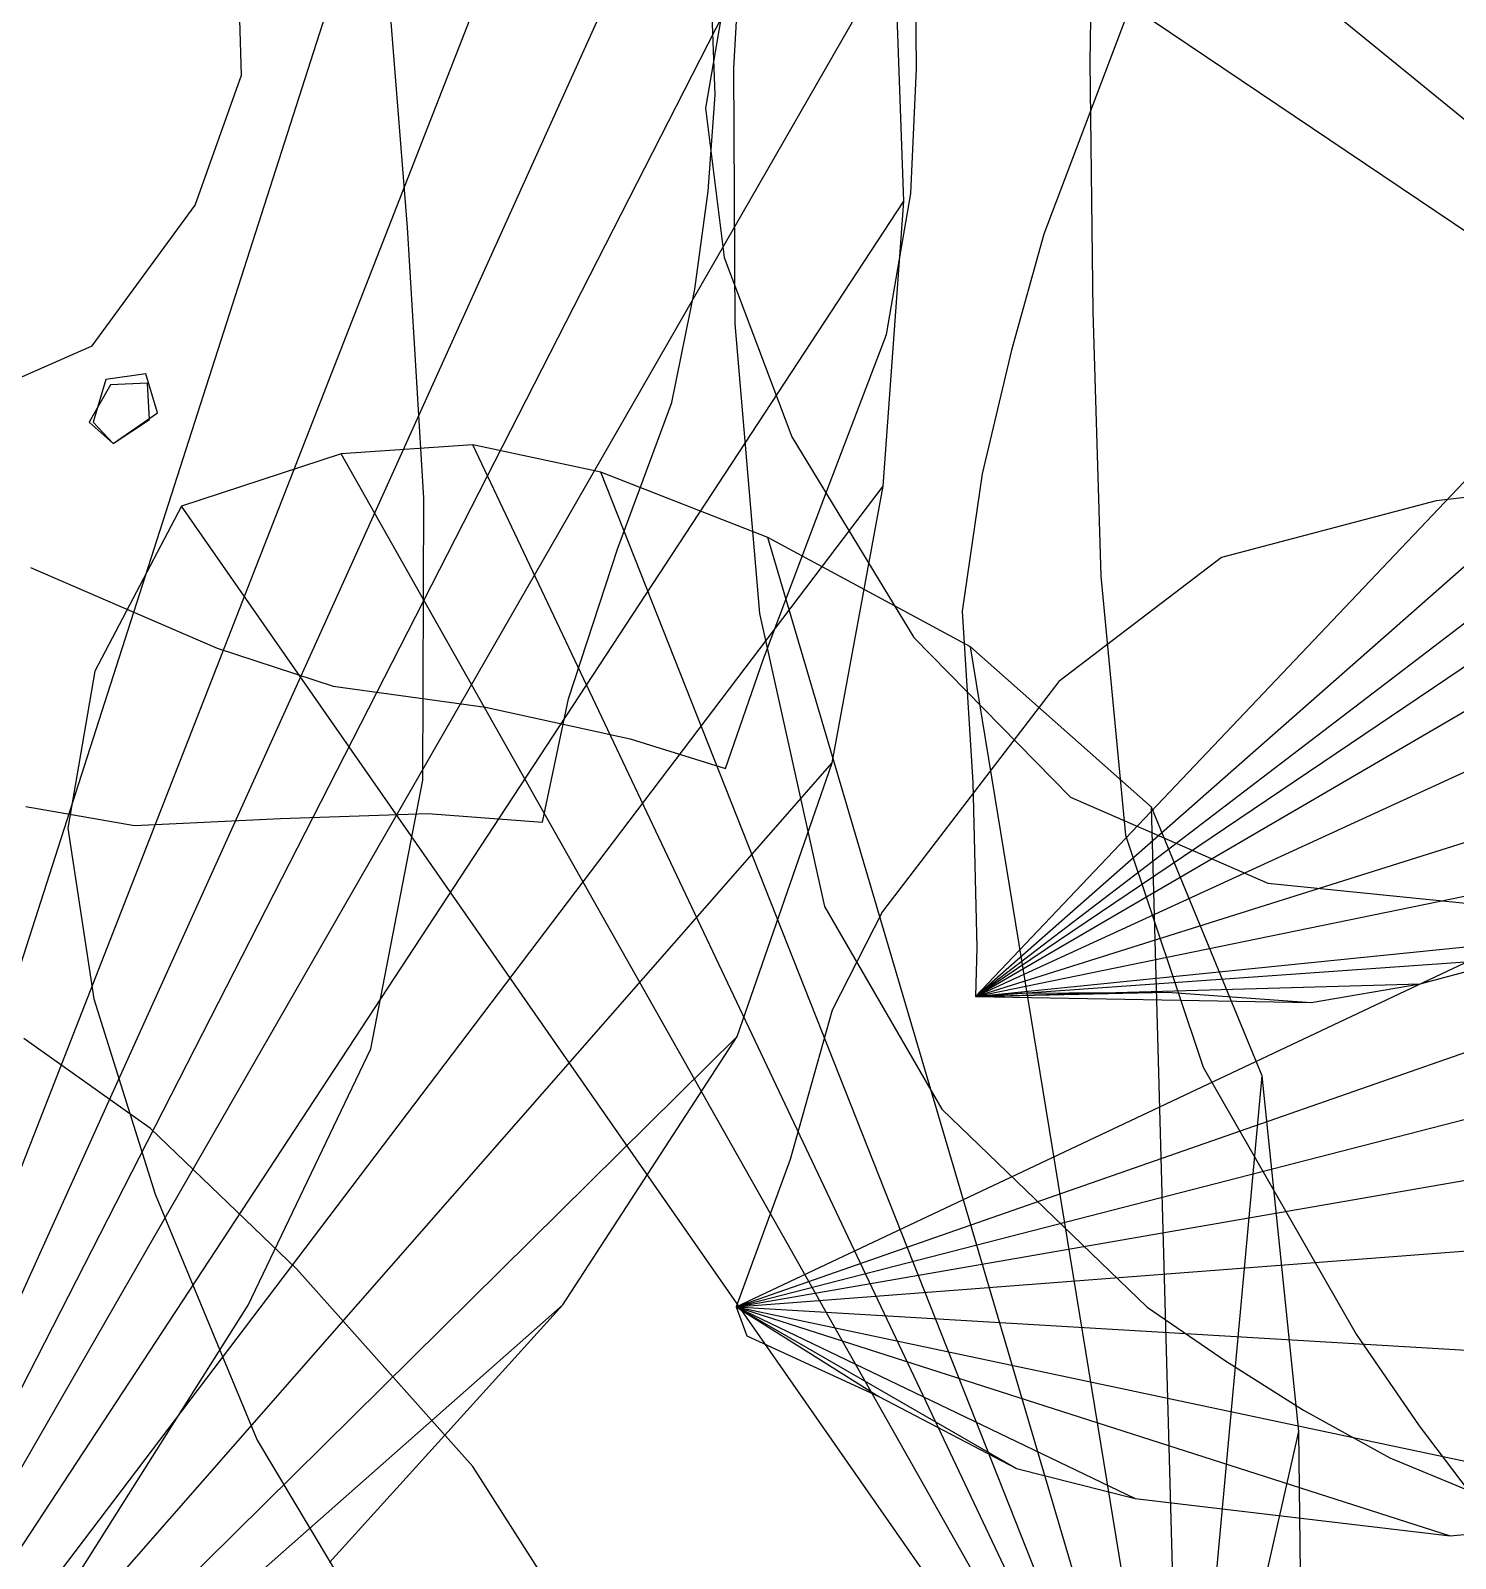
# Model space of a CAD drawing. Extents: x -23.2 to 18.8, y -18.4 to 11.3.
# Drawn here: x -4.3418 to -4.2842, y -0.8287 to -0.767 of the extents above; entities that cross this region are included whole.
import ezdxf

# ---------------------------------------------------------------- set-up
doc = ezdxf.new("R2010")
doc.units = 0
doc.layers.add('FURNISHINGELEMENT', color=8, linetype='CONTINUOUS')

msp = doc.modelspace()

# ---------------------------------------------------------------- linework, layer by layer
at = {"layer": 'FURNISHINGELEMENT'}
for p, q in [((-4.357047, -0.850925, 4.409075), (-4.321907, -0.741487, 4.34568)), ((-4.357047, -0.850925, 4.409075), (-4.315597, -0.744931, 4.348883)), ((-4.357047, -0.850925, 4.409075), (-4.311187, -0.74952, 4.353025)), ((-4.252347, -0.796344, 4.065673), (-4.304147, -0.754073, 3.997449)), ((-4.303627, -0.806028, 3.954867), (-4.255237, -0.755029, 3.879371)), ((-4.357047, -0.850925, 4.409075), (-4.308357, -0.75566, 4.358074)), ((-4.252347, -0.796344, 4.065673), (-4.310417, -0.757227, 3.99407)), ((-4.314157, -0.769603, 4.393541), (-4.314587, -0.758024, 4.383368)), ((-4.312937, -0.760231, 4.30515), (-4.313407, -0.768526, 4.311046)), ((-4.298897, -0.759827, 4.242566), (-4.299007, -0.768285, 4.247847)), ((-4.303627, -0.806028, 3.954867), (-4.253347, -0.761789, 3.883405)), ((-4.333287, -0.768815, 4.07455), (-4.333447, -0.763216, 4.082054)), ((-4.296327, -0.763229, 3.941201), (-4.300877, -0.775239, 3.949835)), ((-4.296327, -0.763229, 3.941201), (-4.300877, -0.775239, 3.949835)), ((-4.296327, -0.763229, 3.941201), (-4.300877, -0.775239, 3.949835)), ((-4.296327, -0.763229, 3.941201), (-4.300877, -0.775239, 3.949835)), ((-4.296327, -0.763229, 3.941201), (-4.300877, -0.775239, 3.949835)), ((-4.296327, -0.763229, 3.941201), (-4.300877, -0.775239, 3.949835)), ((-4.296327, -0.763229, 3.941201), (-4.300877, -0.775239, 3.949835)), ((-4.296327, -0.763229, 3.941201), (-4.300877, -0.775239, 3.949835)), ((-4.296327, -0.763229, 3.941201), (-4.300877, -0.775239, 3.949835)), ((-4.296327, -0.763229, 3.941201), (-4.300877, -0.775239, 3.949835)), ((-4.296327, -0.763229, 3.941201), (-4.300877, -0.775239, 3.949835)), ((-4.296327, -0.763229, 3.941201), (-4.300877, -0.775239, 3.949835)), ((-4.296327, -0.763229, 3.941201), (-4.300877, -0.775239, 3.949835)), ((-4.296327, -0.763229, 3.941201), (-4.300877, -0.775239, 3.949835)), ((-4.357047, -0.850925, 4.409075), (-4.306897, -0.763677, 4.363954)), ((-4.306527, -0.773907, 4.371314), (-4.306897, -0.763677, 4.363954)), ((-4.306527, -0.773907, 4.371314), (-4.306897, -0.763677, 4.363954)), ((-4.306527, -0.773907, 4.371314), (-4.306897, -0.763677, 4.363954)), ((-4.306527, -0.773907, 4.371314), (-4.306897, -0.763677, 4.363954)), ((-4.306527, -0.773907, 4.371314), (-4.306897, -0.763677, 4.363954)), ((-4.306527, -0.773907, 4.371314), (-4.306897, -0.763677, 4.363954)), ((-4.306527, -0.773907, 4.371314), (-4.306897, -0.763677, 4.363954)), ((-4.306527, -0.773907, 4.371314), (-4.306897, -0.763677, 4.363954)), ((-4.306527, -0.773907, 4.371314), (-4.306897, -0.763677, 4.363954)), ((-4.306527, -0.773907, 4.371314), (-4.306897, -0.763677, 4.363954)), ((-4.306527, -0.773907, 4.371314), (-4.306897, -0.763677, 4.363954)), ((-4.306527, -0.773907, 4.371314), (-4.306897, -0.763677, 4.363954)), ((-4.306017, -0.768541, 4.342123), (-4.306057, -0.763921, 4.339341)), ((-4.313497, -0.76409, 3.99773), (-4.314547, -0.770142, 4.002543)), ((-4.313497, -0.76409, 3.99773), (-4.314547, -0.770142, 4.002543)), ((-4.313497, -0.76409, 3.99773), (-4.314547, -0.770142, 4.002543)), ((-4.313497, -0.76409, 3.99773), (-4.314547, -0.770142, 4.002543)), ((-4.313497, -0.76409, 3.99773), (-4.314547, -0.770142, 4.002543)), ((-4.313497, -0.76409, 3.99773), (-4.314547, -0.770142, 4.002543)), ((-4.313497, -0.76409, 3.99773), (-4.314547, -0.770142, 4.002543)), ((-4.313497, -0.76409, 3.99773), (-4.314547, -0.770142, 4.002543)), ((-4.313497, -0.76409, 3.99773), (-4.314547, -0.770142, 4.002543)), ((-4.313497, -0.76409, 3.99773), (-4.314547, -0.770142, 4.002543)), ((-4.313497, -0.76409, 3.99773), (-4.314547, -0.770142, 4.002543)), ((-4.313497, -0.76409, 3.99773), (-4.314547, -0.770142, 4.002543)), ((-4.313497, -0.76409, 3.99773), (-4.314547, -0.770142, 4.002543)), ((-4.313497, -0.76409, 3.99773), (-4.314547, -0.770142, 4.002543)), ((-4.326577, -0.774966, 4.413331), (-4.327247, -0.766669, 4.408168)), ((-4.303627, -0.806028, 3.954867), (-4.253007, -0.767355, 3.88853)), ((-4.299007, -0.768285, 4.247847), (-4.298897, -0.778359, 4.253616)), ((-4.335157, -0.774059, 4.068787), (-4.333287, -0.768815, 4.07455)), ((-4.313407, -0.768526, 4.311046), (-4.313357, -0.778864, 4.317956)), ((-4.306247, -0.7736, 4.344277), (-4.306017, -0.768541, 4.342123)), ((-4.314547, -0.770142, 4.002543), (-4.313787, -0.776175, 4.00874)), ((-4.314547, -0.770142, 4.002543), (-4.313787, -0.776175, 4.00874)), ((-4.314547, -0.770142, 4.002543), (-4.313787, -0.776175, 4.00874)), ((-4.314547, -0.770142, 4.002543), (-4.313787, -0.776175, 4.00874)), ((-4.314547, -0.770142, 4.002543), (-4.313787, -0.776175, 4.00874)), ((-4.314547, -0.770142, 4.002543), (-4.313787, -0.776175, 4.00874)), ((-4.314547, -0.770142, 4.002543), (-4.313787, -0.776175, 4.00874)), ((-4.314547, -0.770142, 4.002543), (-4.313787, -0.776175, 4.00874)), ((-4.314547, -0.770142, 4.002543), (-4.313787, -0.776175, 4.00874)), ((-4.314547, -0.770142, 4.002543), (-4.313787, -0.776175, 4.00874)), ((-4.314547, -0.770142, 4.002543), (-4.313787, -0.776175, 4.00874)), ((-4.314547, -0.770142, 4.002543), (-4.313787, -0.776175, 4.00874)), ((-4.314547, -0.770142, 4.002543), (-4.313787, -0.776175, 4.00874)), ((-4.314547, -0.770142, 4.002543), (-4.313787, -0.776175, 4.00874)), ((-4.314437, -0.773493, 4.396885), (-4.314157, -0.769603, 4.393541)), ((-4.303627, -0.806028, 3.954867), (-4.254147, -0.772628, 3.894965)), ((-4.314977, -0.777459, 4.400311), (-4.314437, -0.773493, 4.396885)), ((-4.307227, -0.779283, 4.345845), (-4.306247, -0.7736, 4.344277)), ((-4.357047, -0.850925, 4.409075), (-4.306527, -0.773907, 4.371314)), ((-4.339327, -0.779743, 4.064502), (-4.335157, -0.774059, 4.068787)), ((-4.307367, -0.785419, 4.380214), (-4.306527, -0.773907, 4.371314)), ((-4.307367, -0.785419, 4.380214), (-4.306527, -0.773907, 4.371314)), ((-4.307367, -0.785419, 4.380214), (-4.306527, -0.773907, 4.371314)), ((-4.307367, -0.785419, 4.380214), (-4.306527, -0.773907, 4.371314)), ((-4.307367, -0.785419, 4.380214), (-4.306527, -0.773907, 4.371314)), ((-4.307367, -0.785419, 4.380214), (-4.306527, -0.773907, 4.371314)), ((-4.307367, -0.785419, 4.380214), (-4.306527, -0.773907, 4.371314)), ((-4.307367, -0.785419, 4.380214), (-4.306527, -0.773907, 4.371314)), ((-4.307367, -0.785419, 4.380214), (-4.306527, -0.773907, 4.371314)), ((-4.307367, -0.785419, 4.380214), (-4.306527, -0.773907, 4.371314)), ((-4.307367, -0.785419, 4.380214), (-4.306527, -0.773907, 4.371314)), ((-4.325917, -0.785897, 4.420071), (-4.326577, -0.774966, 4.413331)), ((-4.300877, -0.775239, 3.949835), (-4.302177, -0.779918, 3.952278)), ((-4.300877, -0.775239, 3.949835), (-4.302177, -0.779918, 3.952278)), ((-4.300877, -0.775239, 3.949835), (-4.302177, -0.779918, 3.952278)), ((-4.300877, -0.775239, 3.949835), (-4.302177, -0.779918, 3.952278)), ((-4.300877, -0.775239, 3.949835), (-4.302177, -0.779918, 3.952278)), ((-4.300877, -0.775239, 3.949835), (-4.302177, -0.779918, 3.952278)), ((-4.300877, -0.775239, 3.949835), (-4.302177, -0.779918, 3.952278)), ((-4.300877, -0.775239, 3.949835), (-4.302177, -0.779918, 3.952278)), ((-4.300877, -0.775239, 3.949835), (-4.302177, -0.779918, 3.952278)), ((-4.300877, -0.775239, 3.949835), (-4.302177, -0.779918, 3.952278)), ((-4.300877, -0.775239, 3.949835), (-4.302177, -0.779918, 3.952278)), ((-4.300877, -0.775239, 3.949835), (-4.302177, -0.779918, 3.952278)), ((-4.300877, -0.775239, 3.949835), (-4.302177, -0.779918, 3.952278)), ((-4.300877, -0.775239, 3.949835), (-4.302177, -0.779918, 3.952278)), ((-4.313787, -0.776175, 4.00874), (-4.311057, -0.783416, 4.017319)), ((-4.313787, -0.776175, 4.00874), (-4.311057, -0.783416, 4.017319)), ((-4.313787, -0.776175, 4.00874), (-4.311057, -0.783416, 4.017319)), ((-4.313787, -0.776175, 4.00874), (-4.311057, -0.783416, 4.017319)), ((-4.313787, -0.776175, 4.00874), (-4.311057, -0.783416, 4.017319)), ((-4.313787, -0.776175, 4.00874), (-4.311057, -0.783416, 4.017319)), ((-4.313787, -0.776175, 4.00874), (-4.311057, -0.783416, 4.017319)), ((-4.313787, -0.776175, 4.00874), (-4.311057, -0.783416, 4.017319)), ((-4.313787, -0.776175, 4.00874), (-4.311057, -0.783416, 4.017319)), ((-4.313787, -0.776175, 4.00874), (-4.311057, -0.783416, 4.017319)), ((-4.313787, -0.776175, 4.00874), (-4.311057, -0.783416, 4.017319)), ((-4.313787, -0.776175, 4.00874), (-4.311057, -0.783416, 4.017319)), ((-4.313787, -0.776175, 4.00874), (-4.311057, -0.783416, 4.017319)), ((-4.313787, -0.776175, 4.00874), (-4.311057, -0.783416, 4.017319)), ((-4.315897, -0.782033, 4.403566), (-4.314977, -0.777459, 4.400311)), ((-4.303627, -0.806028, 3.954867), (-4.256437, -0.778505, 3.902425)), ((-4.298897, -0.778359, 4.253616), (-4.298567, -0.789052, 4.259691)), ((-4.313357, -0.778864, 4.317956), (-4.312357, -0.790556, 4.325541)), ((-4.309767, -0.785925, 4.346979), (-4.307227, -0.779283, 4.345845)), ((-4.345377, -0.782412, 4.068375), (-4.339327, -0.779743, 4.064502)), ((-4.302177, -0.779918, 3.952278), (-4.303367, -0.784918, 3.9542)), ((-4.302177, -0.779918, 3.952278), (-4.303367, -0.784918, 3.9542)), ((-4.302177, -0.779918, 3.952278), (-4.303367, -0.784918, 3.9542)), ((-4.302177, -0.779918, 3.952278), (-4.303367, -0.784918, 3.9542)), ((-4.302177, -0.779918, 3.952278), (-4.303367, -0.784918, 3.9542)), ((-4.302177, -0.779918, 3.952278), (-4.303367, -0.784918, 3.9542)), ((-4.302177, -0.779918, 3.952278), (-4.303367, -0.784918, 3.9542)), ((-4.302177, -0.779918, 3.952278), (-4.303367, -0.784918, 3.9542)), ((-4.302177, -0.779918, 3.952278), (-4.303367, -0.784918, 3.9542)), ((-4.302177, -0.779918, 3.952278), (-4.303367, -0.784918, 3.9542)), ((-4.302177, -0.779918, 3.952278), (-4.303367, -0.784918, 3.9542)), ((-4.302177, -0.779918, 3.952278), (-4.303367, -0.784918, 3.9542)), ((-4.302177, -0.779918, 3.952278), (-4.303367, -0.784918, 3.9542)), ((-4.302177, -0.779918, 3.952278), (-4.303367, -0.784918, 3.9542)), ((-4.338767, -0.781105, 4.056294), (-4.339277, -0.782829, 4.056775)), ((-4.337157, -0.780872, 4.056715), (-4.338767, -0.781105, 4.056294)), ((-4.337087, -0.781258, 4.057629), (-4.338587, -0.781319, 4.058457)), ((-4.336677, -0.782452, 4.057456), (-4.337157, -0.780872, 4.056715)), ((-4.337007, -0.782726, 4.056429), (-4.337087, -0.781258, 4.057629)), ((-4.338587, -0.781319, 4.058457), (-4.339437, -0.782825, 4.05777)), ((-4.338467, -0.783695, 4.056517), (-4.336677, -0.782452, 4.057456)), ((-4.318087, -0.787913, 4.406785), (-4.315897, -0.782033, 4.403566)), ((-4.339437, -0.782825, 4.05777), (-4.338467, -0.783695, 4.056517)), ((-4.339277, -0.782829, 4.056775), (-4.338467, -0.783695, 4.056517)), ((-4.338467, -0.783695, 4.056517), (-4.337007, -0.782726, 4.056429)), ((-4.323947, -0.783745, 4.070883), (-4.329267, -0.78411, 4.066798)), ((-4.323947, -0.783745, 4.070883), (-4.329267, -0.78411, 4.066798)), ((-4.323947, -0.783745, 4.070883), (-4.329267, -0.78411, 4.066798)), ((-4.323947, -0.783745, 4.070883), (-4.329267, -0.78411, 4.066798)), ((-4.323947, -0.783745, 4.070883), (-4.329267, -0.78411, 4.066798)), ((-4.323947, -0.783745, 4.070883), (-4.329267, -0.78411, 4.066798)), ((-4.323947, -0.783745, 4.070883), (-4.329267, -0.78411, 4.066798)), ((-4.323947, -0.783745, 4.070883), (-4.329267, -0.78411, 4.066798)), ((-4.323947, -0.783745, 4.070883), (-4.329267, -0.78411, 4.066798)), ((-4.323947, -0.783745, 4.070883), (-4.329267, -0.78411, 4.066798)), ((-4.323947, -0.783745, 4.070883), (-4.329267, -0.78411, 4.066798)), ((-4.295257, -0.844277, 4.122224), (-4.323947, -0.783745, 4.070883)), ((-4.318777, -0.784847, 4.076081), (-4.323947, -0.783745, 4.070883)), ((-4.318777, -0.784847, 4.076081), (-4.323947, -0.783745, 4.070883)), ((-4.318777, -0.784847, 4.076081), (-4.323947, -0.783745, 4.070883)), ((-4.318777, -0.784847, 4.076081), (-4.323947, -0.783745, 4.070883)), ((-4.318777, -0.784847, 4.076081), (-4.323947, -0.783745, 4.070883)), ((-4.318777, -0.784847, 4.076081), (-4.323947, -0.783745, 4.070883)), ((-4.318777, -0.784847, 4.076081), (-4.323947, -0.783745, 4.070883)), ((-4.318777, -0.784847, 4.076081), (-4.323947, -0.783745, 4.070883)), ((-4.318777, -0.784847, 4.076081), (-4.323947, -0.783745, 4.070883)), ((-4.318777, -0.784847, 4.076081), (-4.323947, -0.783745, 4.070883)), ((-4.311057, -0.783416, 4.017319), (-4.306127, -0.791525, 4.028876)), ((-4.311057, -0.783416, 4.017319), (-4.306127, -0.791525, 4.028876)), ((-4.311057, -0.783416, 4.017319), (-4.306127, -0.791525, 4.028876)), ((-4.311057, -0.783416, 4.017319), (-4.306127, -0.791525, 4.028876)), ((-4.311057, -0.783416, 4.017319), (-4.306127, -0.791525, 4.028876)), ((-4.311057, -0.783416, 4.017319), (-4.306127, -0.791525, 4.028876)), ((-4.311057, -0.783416, 4.017319), (-4.306127, -0.791525, 4.028876)), ((-4.311057, -0.783416, 4.017319), (-4.306127, -0.791525, 4.028876)), ((-4.311057, -0.783416, 4.017319), (-4.306127, -0.791525, 4.028876)), ((-4.311057, -0.783416, 4.017319), (-4.306127, -0.791525, 4.028876)), ((-4.311057, -0.783416, 4.017319), (-4.306127, -0.791525, 4.028876)), ((-4.311057, -0.783416, 4.017319), (-4.306127, -0.791525, 4.028876)), ((-4.311057, -0.783416, 4.017319), (-4.306127, -0.791525, 4.028876)), ((-4.311057, -0.783416, 4.017319), (-4.306127, -0.791525, 4.028876)), ((-4.329267, -0.78411, 4.066798), (-4.335717, -0.786229, 4.063598)), ((-4.329267, -0.78411, 4.066798), (-4.335717, -0.786229, 4.063598)), ((-4.329267, -0.78411, 4.066798), (-4.335717, -0.786229, 4.063598)), ((-4.329267, -0.78411, 4.066798), (-4.335717, -0.786229, 4.063598)), ((-4.329267, -0.78411, 4.066798), (-4.335717, -0.786229, 4.063598)), ((-4.329267, -0.78411, 4.066798), (-4.335717, -0.786229, 4.063598)), ((-4.329267, -0.78411, 4.066798), (-4.335717, -0.786229, 4.063598)), ((-4.329267, -0.78411, 4.066798), (-4.335717, -0.786229, 4.063598)), ((-4.329267, -0.78411, 4.066798), (-4.335717, -0.786229, 4.063598)), ((-4.329267, -0.78411, 4.066798), (-4.335717, -0.786229, 4.063598)), ((-4.329267, -0.78411, 4.066798), (-4.335717, -0.786229, 4.063598)), ((-4.329267, -0.78411, 4.066798), (-4.335717, -0.786229, 4.063598)), ((-4.295257, -0.844277, 4.122224), (-4.329267, -0.78411, 4.066798)), ((-4.295257, -0.844277, 4.122224), (-4.318777, -0.784847, 4.076081)), ((-4.312017, -0.787491, 4.0835), (-4.318777, -0.784847, 4.076081)), ((-4.312017, -0.787491, 4.0835), (-4.318777, -0.784847, 4.076081)), ((-4.312017, -0.787491, 4.0835), (-4.318777, -0.784847, 4.076081)), ((-4.312017, -0.787491, 4.0835), (-4.318777, -0.784847, 4.076081)), ((-4.312017, -0.787491, 4.0835), (-4.318777, -0.784847, 4.076081)), ((-4.312017, -0.787491, 4.0835), (-4.318777, -0.784847, 4.076081)), ((-4.312017, -0.787491, 4.0835), (-4.318777, -0.784847, 4.076081)), ((-4.312017, -0.787491, 4.0835), (-4.318777, -0.784847, 4.076081)), ((-4.312017, -0.787491, 4.0835), (-4.318777, -0.784847, 4.076081)), ((-4.303367, -0.784918, 3.9542), (-4.304177, -0.79046, 3.955496)), ((-4.303367, -0.784918, 3.9542), (-4.304177, -0.79046, 3.955496)), ((-4.303367, -0.784918, 3.9542), (-4.304177, -0.79046, 3.955496)), ((-4.303367, -0.784918, 3.9542), (-4.304177, -0.79046, 3.955496)), ((-4.303367, -0.784918, 3.9542), (-4.304177, -0.79046, 3.955496)), ((-4.303367, -0.784918, 3.9542), (-4.304177, -0.79046, 3.955496)), ((-4.303367, -0.784918, 3.9542), (-4.304177, -0.79046, 3.955496)), ((-4.303367, -0.784918, 3.9542), (-4.304177, -0.79046, 3.955496)), ((-4.303367, -0.784918, 3.9542), (-4.304177, -0.79046, 3.955496)), ((-4.303367, -0.784918, 3.9542), (-4.304177, -0.79046, 3.955496)), ((-4.303367, -0.784918, 3.9542), (-4.304177, -0.79046, 3.955496)), ((-4.303367, -0.784918, 3.9542), (-4.304177, -0.79046, 3.955496)), ((-4.303367, -0.784918, 3.9542), (-4.304177, -0.79046, 3.955496)), ((-4.303367, -0.784918, 3.9542), (-4.304177, -0.79046, 3.955496)), ((-4.275897, -0.78494, 3.92386), (-4.285027, -0.786011, 3.932644)), ((-4.275897, -0.78494, 3.92386), (-4.285027, -0.786011, 3.932644)), ((-4.275897, -0.78494, 3.92386), (-4.285027, -0.786011, 3.932644)), ((-4.275897, -0.78494, 3.92386), (-4.285027, -0.786011, 3.932644)), ((-4.275897, -0.78494, 3.92386), (-4.285027, -0.786011, 3.932644)), ((-4.275897, -0.78494, 3.92386), (-4.285027, -0.786011, 3.932644)), ((-4.275897, -0.78494, 3.92386), (-4.285027, -0.786011, 3.932644)), ((-4.275897, -0.78494, 3.92386), (-4.285027, -0.786011, 3.932644)), ((-4.275897, -0.78494, 3.92386), (-4.285027, -0.786011, 3.932644)), ((-4.275897, -0.78494, 3.92386), (-4.285027, -0.786011, 3.932644)), ((-4.275897, -0.78494, 3.92386), (-4.285027, -0.786011, 3.932644)), ((-4.275897, -0.78494, 3.92386), (-4.285027, -0.786011, 3.932644)), ((-4.357047, -0.850925, 4.409075), (-4.307367, -0.785419, 4.380214)), ((-4.309427, -0.796584, 4.38961), (-4.307367, -0.785419, 4.380214)), ((-4.309427, -0.796584, 4.38961), (-4.307367, -0.785419, 4.380214)), ((-4.309427, -0.796584, 4.38961), (-4.307367, -0.785419, 4.380214)), ((-4.309427, -0.796584, 4.38961), (-4.307367, -0.785419, 4.380214)), ((-4.309427, -0.796584, 4.38961), (-4.307367, -0.785419, 4.380214)), ((-4.309427, -0.796584, 4.38961), (-4.307367, -0.785419, 4.380214)), ((-4.309427, -0.796584, 4.38961), (-4.307367, -0.785419, 4.380214)), ((-4.309427, -0.796584, 4.38961), (-4.307367, -0.785419, 4.380214)), ((-4.309427, -0.796584, 4.38961), (-4.307367, -0.785419, 4.380214)), ((-4.309427, -0.796584, 4.38961), (-4.307367, -0.785419, 4.380214)), ((-4.335717, -0.786229, 4.063598), (-4.339217, -0.792882, 4.066954)), ((-4.335717, -0.786229, 4.063598), (-4.339217, -0.792882, 4.066954)), ((-4.335717, -0.786229, 4.063598), (-4.339217, -0.792882, 4.066954)), ((-4.335717, -0.786229, 4.063598), (-4.339217, -0.792882, 4.066954)), ((-4.335717, -0.786229, 4.063598), (-4.339217, -0.792882, 4.066954)), ((-4.335717, -0.786229, 4.063598), (-4.339217, -0.792882, 4.066954)), ((-4.335717, -0.786229, 4.063598), (-4.339217, -0.792882, 4.066954)), ((-4.335717, -0.786229, 4.063598), (-4.339217, -0.792882, 4.066954)), ((-4.335717, -0.786229, 4.063598), (-4.339217, -0.792882, 4.066954)), ((-4.335717, -0.786229, 4.063598), (-4.339217, -0.792882, 4.066954)), ((-4.335717, -0.786229, 4.063598), (-4.339217, -0.792882, 4.066954)), ((-4.335717, -0.786229, 4.063598), (-4.339217, -0.792882, 4.066954)), ((-4.335717, -0.786229, 4.063598), (-4.339217, -0.792882, 4.066954)), ((-4.295257, -0.844277, 4.122224), (-4.335717, -0.786229, 4.063598)), ((-4.325957, -0.797284, 4.427143), (-4.325917, -0.785897, 4.420071)), ((-4.312197, -0.792384, 4.346957), (-4.309767, -0.785925, 4.346979)), ((-4.303627, -0.806028, 3.954867), (-4.259707, -0.785847, 3.911855)), ((-4.285027, -0.786011, 3.932644), (-4.293697, -0.788296, 3.941997)), ((-4.285027, -0.786011, 3.932644), (-4.293697, -0.788296, 3.941997)), ((-4.285027, -0.786011, 3.932644), (-4.293697, -0.788296, 3.941997)), ((-4.285027, -0.786011, 3.932644), (-4.293697, -0.788296, 3.941997)), ((-4.285027, -0.786011, 3.932644), (-4.293697, -0.788296, 3.941997)), ((-4.285027, -0.786011, 3.932644), (-4.293697, -0.788296, 3.941997)), ((-4.285027, -0.786011, 3.932644), (-4.293697, -0.788296, 3.941997)), ((-4.285027, -0.786011, 3.932644), (-4.293697, -0.788296, 3.941997)), ((-4.285027, -0.786011, 3.932644), (-4.293697, -0.788296, 3.941997)), ((-4.285027, -0.786011, 3.932644), (-4.293697, -0.788296, 3.941997)), ((-4.285027, -0.786011, 3.932644), (-4.293697, -0.788296, 3.941997)), ((-4.285027, -0.786011, 3.932644), (-4.293697, -0.788296, 3.941997)), ((-4.320077, -0.794002, 4.409739), (-4.318087, -0.787913, 4.406785)), ((-4.295257, -0.844277, 4.122224), (-4.312017, -0.787491, 4.0835)), ((-4.303837, -0.791907, 4.09364), (-4.312017, -0.787491, 4.0835)), ((-4.303837, -0.791907, 4.09364), (-4.312017, -0.787491, 4.0835)), ((-4.303837, -0.791907, 4.09364), (-4.312017, -0.787491, 4.0835)), ((-4.303837, -0.791907, 4.09364), (-4.312017, -0.787491, 4.0835)), ((-4.303837, -0.791907, 4.09364), (-4.312017, -0.787491, 4.0835)), ((-4.303837, -0.791907, 4.09364), (-4.312017, -0.787491, 4.0835)), ((-4.303837, -0.791907, 4.09364), (-4.312017, -0.787491, 4.0835)), ((-4.303837, -0.791907, 4.09364), (-4.312017, -0.787491, 4.0835)), ((-4.341817, -0.788698, 4.3442), (-4.338207, -0.790257, 4.346215)), ((-4.293697, -0.788296, 3.941997), (-4.300267, -0.793302, 3.952908)), ((-4.293697, -0.788296, 3.941997), (-4.300267, -0.793302, 3.952908)), ((-4.293697, -0.788296, 3.941997), (-4.300267, -0.793302, 3.952908)), ((-4.293697, -0.788296, 3.941997), (-4.300267, -0.793302, 3.952908)), ((-4.293697, -0.788296, 3.941997), (-4.300267, -0.793302, 3.952908)), ((-4.293697, -0.788296, 3.941997), (-4.300267, -0.793302, 3.952908)), ((-4.293697, -0.788296, 3.941997), (-4.300267, -0.793302, 3.952908)), ((-4.293697, -0.788296, 3.941997), (-4.300267, -0.793302, 3.952908)), ((-4.293697, -0.788296, 3.941997), (-4.300267, -0.793302, 3.952908)), ((-4.293697, -0.788296, 3.941997), (-4.300267, -0.793302, 3.952908)), ((-4.293697, -0.788296, 3.941997), (-4.300267, -0.793302, 3.952908)), ((-4.293697, -0.788296, 3.941997), (-4.300267, -0.793302, 3.952908)), ((-4.298567, -0.789052, 4.259691), (-4.297577, -0.799514, 4.266355)), ((-4.338207, -0.790257, 4.346215), (-4.334267, -0.791954, 4.347663)), ((-4.304177, -0.79046, 3.955496), (-4.303747, -0.797386, 3.95587)), ((-4.304177, -0.79046, 3.955496), (-4.303747, -0.797386, 3.95587)), ((-4.304177, -0.79046, 3.955496), (-4.303747, -0.797386, 3.95587)), ((-4.304177, -0.79046, 3.955496), (-4.303747, -0.797386, 3.95587)), ((-4.304177, -0.79046, 3.955496), (-4.303747, -0.797386, 3.95587)), ((-4.304177, -0.79046, 3.955496), (-4.303747, -0.797386, 3.95587)), ((-4.304177, -0.79046, 3.955496), (-4.303747, -0.797386, 3.95587)), ((-4.304177, -0.79046, 3.955496), (-4.303747, -0.797386, 3.95587)), ((-4.304177, -0.79046, 3.955496), (-4.303747, -0.797386, 3.95587)), ((-4.304177, -0.79046, 3.955496), (-4.303747, -0.797386, 3.95587)), ((-4.304177, -0.79046, 3.955496), (-4.303747, -0.797386, 3.95587)), ((-4.304177, -0.79046, 3.955496), (-4.303747, -0.797386, 3.95587)), ((-4.304177, -0.79046, 3.955496), (-4.303747, -0.797386, 3.95587)), ((-4.304177, -0.79046, 3.955496), (-4.303747, -0.797386, 3.95587)), ((-4.313307, -0.81856, 3.971735), (-4.253977, -0.790571, 3.904849)), ((-4.312357, -0.790556, 4.325541), (-4.309737, -0.802397, 4.333737)), ((-4.306127, -0.791525, 4.028876), (-4.299797, -0.797978, 4.041175)), ((-4.306127, -0.791525, 4.028876), (-4.299797, -0.797978, 4.041175)), ((-4.306127, -0.791525, 4.028876), (-4.299797, -0.797978, 4.041175)), ((-4.306127, -0.791525, 4.028876), (-4.299797, -0.797978, 4.041175)), ((-4.306127, -0.791525, 4.028876), (-4.299797, -0.797978, 4.041175)), ((-4.306127, -0.791525, 4.028876), (-4.299797, -0.797978, 4.041175)), ((-4.306127, -0.791525, 4.028876), (-4.299797, -0.797978, 4.041175)), ((-4.306127, -0.791525, 4.028876), (-4.299797, -0.797978, 4.041175)), ((-4.306127, -0.791525, 4.028876), (-4.299797, -0.797978, 4.041175)), ((-4.306127, -0.791525, 4.028876), (-4.299797, -0.797978, 4.041175)), ((-4.306127, -0.791525, 4.028876), (-4.299797, -0.797978, 4.041175)), ((-4.306127, -0.791525, 4.028876), (-4.299797, -0.797978, 4.041175)), ((-4.306127, -0.791525, 4.028876), (-4.299797, -0.797978, 4.041175)), ((-4.306127, -0.791525, 4.028876), (-4.299797, -0.797978, 4.041175)), ((-4.334267, -0.791954, 4.347663), (-4.329587, -0.793489, 4.34847)), ((-4.313737, -0.796813, 4.346274), (-4.312197, -0.792384, 4.346957)), ((-4.295257, -0.844277, 4.122224), (-4.303837, -0.791907, 4.09364)), ((-4.296517, -0.798376, 4.105131), (-4.303837, -0.791907, 4.09364)), ((-4.296517, -0.798376, 4.105131), (-4.303837, -0.791907, 4.09364)), ((-4.296517, -0.798376, 4.105131), (-4.303837, -0.791907, 4.09364)), ((-4.296517, -0.798376, 4.105131), (-4.303837, -0.791907, 4.09364)), ((-4.296517, -0.798376, 4.105131), (-4.303837, -0.791907, 4.09364)), ((-4.296517, -0.798376, 4.105131), (-4.303837, -0.791907, 4.09364)), ((-4.296517, -0.798376, 4.105131), (-4.303837, -0.791907, 4.09364)), ((-4.339217, -0.792882, 4.066954), (-4.340307, -0.799235, 4.071372)), ((-4.339217, -0.792882, 4.066954), (-4.340307, -0.799235, 4.071372)), ((-4.339217, -0.792882, 4.066954), (-4.340307, -0.799235, 4.071372)), ((-4.339217, -0.792882, 4.066954), (-4.340307, -0.799235, 4.071372)), ((-4.339217, -0.792882, 4.066954), (-4.340307, -0.799235, 4.071372)), ((-4.339217, -0.792882, 4.066954), (-4.340307, -0.799235, 4.071372)), ((-4.339217, -0.792882, 4.066954), (-4.340307, -0.799235, 4.071372)), ((-4.339217, -0.792882, 4.066954), (-4.340307, -0.799235, 4.071372)), ((-4.339217, -0.792882, 4.066954), (-4.340307, -0.799235, 4.071372)), ((-4.339217, -0.792882, 4.066954), (-4.340307, -0.799235, 4.071372)), ((-4.339217, -0.792882, 4.066954), (-4.340307, -0.799235, 4.071372)), ((-4.339217, -0.792882, 4.066954), (-4.340307, -0.799235, 4.071372)), ((-4.339217, -0.792882, 4.066954), (-4.340307, -0.799235, 4.071372)), ((-4.329587, -0.793489, 4.34847), (-4.323437, -0.794337, 4.348573)), ((-4.300267, -0.793302, 3.952908), (-4.307387, -0.802589, 3.963033)), ((-4.300267, -0.793302, 3.952908), (-4.307387, -0.802589, 3.963033)), ((-4.300267, -0.793302, 3.952908), (-4.307387, -0.802589, 3.963033)), ((-4.300267, -0.793302, 3.952908), (-4.307387, -0.802589, 3.963033)), ((-4.300267, -0.793302, 3.952908), (-4.307387, -0.802589, 3.963033)), ((-4.300267, -0.793302, 3.952908), (-4.307387, -0.802589, 3.963033)), ((-4.300267, -0.793302, 3.952908), (-4.307387, -0.802589, 3.963033)), ((-4.300267, -0.793302, 3.952908), (-4.307387, -0.802589, 3.963033)), ((-4.300267, -0.793302, 3.952908), (-4.307387, -0.802589, 3.963033)), ((-4.300267, -0.793302, 3.952908), (-4.307387, -0.802589, 3.963033)), ((-4.300267, -0.793302, 3.952908), (-4.307387, -0.802589, 3.963033)), ((-4.300267, -0.793302, 3.952908), (-4.307387, -0.802589, 3.963033)), ((-4.303627, -0.806028, 3.954867), (-4.263697, -0.793438, 3.922698)), ((-4.321127, -0.798993, 4.41161), (-4.320077, -0.794002, 4.409739)), ((-4.323437, -0.794337, 4.348573), (-4.317587, -0.795626, 4.347599)), ((-4.317587, -0.795626, 4.347599), (-4.313737, -0.796813, 4.346274)), ((-4.357047, -0.850925, 4.409075), (-4.309427, -0.796584, 4.38961)), ((-4.313267, -0.807645, 4.399019), (-4.309427, -0.796584, 4.38961)), ((-4.313267, -0.807645, 4.399019), (-4.309427, -0.796584, 4.38961)), ((-4.313267, -0.807645, 4.399019), (-4.309427, -0.796584, 4.38961)), ((-4.313267, -0.807645, 4.399019), (-4.309427, -0.796584, 4.38961)), ((-4.313267, -0.807645, 4.399019), (-4.309427, -0.796584, 4.38961)), ((-4.313267, -0.807645, 4.399019), (-4.309427, -0.796584, 4.38961)), ((-4.313267, -0.807645, 4.399019), (-4.309427, -0.796584, 4.38961)), ((-4.313267, -0.807645, 4.399019), (-4.309427, -0.796584, 4.38961)), ((-4.313267, -0.807645, 4.399019), (-4.309427, -0.796584, 4.38961)), ((-4.328067, -0.808139, 4.434427), (-4.325957, -0.797284, 4.427143)), ((-4.313307, -0.81856, 3.971735), (-4.251867, -0.797138, 3.909119)), ((-4.303747, -0.797386, 3.95587), (-4.303577, -0.804044, 3.955174)), ((-4.303747, -0.797386, 3.95587), (-4.303577, -0.804044, 3.955174)), ((-4.303747, -0.797386, 3.95587), (-4.303577, -0.804044, 3.955174)), ((-4.303747, -0.797386, 3.95587), (-4.303577, -0.804044, 3.955174)), ((-4.303747, -0.797386, 3.95587), (-4.303577, -0.804044, 3.955174)), ((-4.303747, -0.797386, 3.95587), (-4.303577, -0.804044, 3.955174)), ((-4.303747, -0.797386, 3.95587), (-4.303577, -0.804044, 3.955174)), ((-4.303747, -0.797386, 3.95587), (-4.303577, -0.804044, 3.955174)), ((-4.303747, -0.797386, 3.95587), (-4.303577, -0.804044, 3.955174)), ((-4.303747, -0.797386, 3.95587), (-4.303577, -0.804044, 3.955174)), ((-4.303747, -0.797386, 3.95587), (-4.303577, -0.804044, 3.955174)), ((-4.303747, -0.797386, 3.95587), (-4.303577, -0.804044, 3.955174)), ((-4.303747, -0.797386, 3.95587), (-4.303577, -0.804044, 3.955174)), ((-4.303747, -0.797386, 3.95587), (-4.303577, -0.804044, 3.955174)), ((-4.341997, -0.798349, 4.402285), (-4.337607, -0.799126, 4.405385)), ((-4.299797, -0.797978, 4.041175), (-4.291817, -0.80145, 4.052414)), ((-4.299797, -0.797978, 4.041175), (-4.291817, -0.80145, 4.052414)), ((-4.299797, -0.797978, 4.041175), (-4.291817, -0.80145, 4.052414)), ((-4.299797, -0.797978, 4.041175), (-4.291817, -0.80145, 4.052414)), ((-4.299797, -0.797978, 4.041175), (-4.291817, -0.80145, 4.052414)), ((-4.299797, -0.797978, 4.041175), (-4.291817, -0.80145, 4.052414)), ((-4.299797, -0.797978, 4.041175), (-4.291817, -0.80145, 4.052414)), ((-4.299797, -0.797978, 4.041175), (-4.291817, -0.80145, 4.052414)), ((-4.299797, -0.797978, 4.041175), (-4.291817, -0.80145, 4.052414)), ((-4.299797, -0.797978, 4.041175), (-4.291817, -0.80145, 4.052414)), ((-4.299797, -0.797978, 4.041175), (-4.291817, -0.80145, 4.052414)), ((-4.299797, -0.797978, 4.041175), (-4.291817, -0.80145, 4.052414)), ((-4.299797, -0.797978, 4.041175), (-4.291817, -0.80145, 4.052414)), ((-4.299797, -0.797978, 4.041175), (-4.291817, -0.80145, 4.052414)), ((-4.295257, -0.844277, 4.122224), (-4.296517, -0.798376, 4.105131)), ((-4.292057, -0.809231, 4.116723), (-4.296517, -0.798376, 4.105131)), ((-4.292057, -0.809231, 4.116723), (-4.296517, -0.798376, 4.105131)), ((-4.292057, -0.809231, 4.116723), (-4.296517, -0.798376, 4.105131)), ((-4.292057, -0.809231, 4.116723), (-4.296517, -0.798376, 4.105131)), ((-4.292057, -0.809231, 4.116723), (-4.296517, -0.798376, 4.105131)), ((-4.292057, -0.809231, 4.116723), (-4.296517, -0.798376, 4.105131)), ((-4.337607, -0.799126, 4.405385), (-4.331707, -0.798841, 4.408057)), ((-4.331707, -0.798841, 4.408057), (-4.325757, -0.79863, 4.410309)), ((-4.325757, -0.79863, 4.410309), (-4.321127, -0.798993, 4.41161)), ((-4.303627, -0.806028, 3.954867), (-4.268847, -0.798899, 3.933822)), ((-4.340307, -0.799235, 4.071372), (-4.339257, -0.806119, 4.076975)), ((-4.340307, -0.799235, 4.071372), (-4.339257, -0.806119, 4.076975)), ((-4.340307, -0.799235, 4.071372), (-4.339257, -0.806119, 4.076975)), ((-4.340307, -0.799235, 4.071372), (-4.339257, -0.806119, 4.076975)), ((-4.340307, -0.799235, 4.071372), (-4.339257, -0.806119, 4.076975)), ((-4.340307, -0.799235, 4.071372), (-4.339257, -0.806119, 4.076975)), ((-4.340307, -0.799235, 4.071372), (-4.339257, -0.806119, 4.076975)), ((-4.340307, -0.799235, 4.071372), (-4.339257, -0.806119, 4.076975)), ((-4.340307, -0.799235, 4.071372), (-4.339257, -0.806119, 4.076975)), ((-4.340307, -0.799235, 4.071372), (-4.339257, -0.806119, 4.076975)), ((-4.340307, -0.799235, 4.071372), (-4.339257, -0.806119, 4.076975)), ((-4.340307, -0.799235, 4.071372), (-4.339257, -0.806119, 4.076975)), ((-4.340307, -0.799235, 4.071372), (-4.339257, -0.806119, 4.076975)), ((-4.297577, -0.799514, 4.266355), (-4.294437, -0.808876, 4.274288)), ((-4.291817, -0.80145, 4.052414), (-4.280317, -0.802614, 4.060222)), ((-4.291817, -0.80145, 4.052414), (-4.280317, -0.802614, 4.060222)), ((-4.291817, -0.80145, 4.052414), (-4.280317, -0.802614, 4.060222)), ((-4.291817, -0.80145, 4.052414), (-4.280317, -0.802614, 4.060222)), ((-4.291817, -0.80145, 4.052414), (-4.280317, -0.802614, 4.060222)), ((-4.291817, -0.80145, 4.052414), (-4.280317, -0.802614, 4.060222)), ((-4.291817, -0.80145, 4.052414), (-4.280317, -0.802614, 4.060222)), ((-4.291817, -0.80145, 4.052414), (-4.280317, -0.802614, 4.060222)), ((-4.291817, -0.80145, 4.052414), (-4.280317, -0.802614, 4.060222)), ((-4.291817, -0.80145, 4.052414), (-4.280317, -0.802614, 4.060222)), ((-4.291817, -0.80145, 4.052414), (-4.280317, -0.802614, 4.060222)), ((-4.291817, -0.80145, 4.052414), (-4.280317, -0.802614, 4.060222)), ((-4.291817, -0.80145, 4.052414), (-4.280317, -0.802614, 4.060222)), ((-4.291817, -0.80145, 4.052414), (-4.280317, -0.802614, 4.060222)), ((-4.313307, -0.81856, 3.971735), (-4.251977, -0.802793, 3.914979)), ((-4.309737, -0.802397, 4.333737), (-4.304987, -0.810583, 4.341682)), ((-4.307387, -0.802589, 3.963033), (-4.309427, -0.806578, 3.966121)), ((-4.307387, -0.802589, 3.963033), (-4.309427, -0.806578, 3.966121)), ((-4.307387, -0.802589, 3.963033), (-4.309427, -0.806578, 3.966121)), ((-4.307387, -0.802589, 3.963033), (-4.309427, -0.806578, 3.966121)), ((-4.307387, -0.802589, 3.963033), (-4.309427, -0.806578, 3.966121)), ((-4.307387, -0.802589, 3.963033), (-4.309427, -0.806578, 3.966121)), ((-4.307387, -0.802589, 3.963033), (-4.309427, -0.806578, 3.966121)), ((-4.307387, -0.802589, 3.963033), (-4.309427, -0.806578, 3.966121)), ((-4.307387, -0.802589, 3.963033), (-4.309427, -0.806578, 3.966121)), ((-4.307387, -0.802589, 3.963033), (-4.309427, -0.806578, 3.966121)), ((-4.307387, -0.802589, 3.963033), (-4.309427, -0.806578, 3.966121)), ((-4.307387, -0.802589, 3.963033), (-4.309427, -0.806578, 3.966121)), ((-4.303627, -0.806028, 3.954867), (-4.278357, -0.803465, 3.94346)), ((-4.303577, -0.804044, 3.955174), (-4.303627, -0.806028, 3.954867)), ((-4.303577, -0.804044, 3.955174), (-4.303627, -0.806028, 3.954867)), ((-4.303577, -0.804044, 3.955174), (-4.303627, -0.806028, 3.954867)), ((-4.303577, -0.804044, 3.955174), (-4.303627, -0.806028, 3.954867)), ((-4.303577, -0.804044, 3.955174), (-4.303627, -0.806028, 3.954867)), ((-4.303577, -0.804044, 3.955174), (-4.303627, -0.806028, 3.954867)), ((-4.303577, -0.804044, 3.955174), (-4.303627, -0.806028, 3.954867)), ((-4.303577, -0.804044, 3.955174), (-4.303627, -0.806028, 3.954867)), ((-4.303577, -0.804044, 3.955174), (-4.303627, -0.806028, 3.954867)), ((-4.303577, -0.804044, 3.955174), (-4.303627, -0.806028, 3.954867)), ((-4.303577, -0.804044, 3.955174), (-4.303627, -0.806028, 3.954867)), ((-4.303577, -0.804044, 3.955174), (-4.303627, -0.806028, 3.954867)), ((-4.303577, -0.804044, 3.955174), (-4.303627, -0.806028, 3.954867)), ((-4.303577, -0.804044, 3.955174), (-4.303627, -0.806028, 3.954867)), ((-4.303627, -0.806028, 3.954867), (-4.281837, -0.804487, 3.946298)), ((-4.285667, -0.80552, 3.948873), (-4.281837, -0.804487, 3.946298)), ((-4.285667, -0.80552, 3.948873), (-4.281837, -0.804487, 3.946298)), ((-4.285667, -0.80552, 3.948873), (-4.281837, -0.804487, 3.946298)), ((-4.285667, -0.80552, 3.948873), (-4.281837, -0.804487, 3.946298)), ((-4.303627, -0.806028, 3.954867), (-4.285667, -0.80552, 3.948873)), ((-4.303627, -0.806028, 3.954867), (-4.295887, -0.805858, 3.95349)), ((-4.303627, -0.806028, 3.954867), (-4.301837, -0.805897, 3.954651)), ((-4.301837, -0.805897, 3.954651), (-4.295887, -0.805858, 3.95349)), ((-4.295887, -0.805858, 3.95349), (-4.290067, -0.806275, 3.951203)), ((-4.295887, -0.805858, 3.95349), (-4.290067, -0.806275, 3.951203)), ((-4.290067, -0.806275, 3.951203), (-4.285667, -0.80552, 3.948873)), ((-4.290067, -0.806275, 3.951203), (-4.285667, -0.80552, 3.948873)), ((-4.290067, -0.806275, 3.951203), (-4.285667, -0.80552, 3.948873)), ((-4.339257, -0.806119, 4.076975), (-4.336777, -0.814015, 4.08318)), ((-4.339257, -0.806119, 4.076975), (-4.336777, -0.814015, 4.08318)), ((-4.339257, -0.806119, 4.076975), (-4.336777, -0.814015, 4.08318)), ((-4.339257, -0.806119, 4.076975), (-4.336777, -0.814015, 4.08318)), ((-4.339257, -0.806119, 4.076975), (-4.336777, -0.814015, 4.08318)), ((-4.339257, -0.806119, 4.076975), (-4.336777, -0.814015, 4.08318)), ((-4.339257, -0.806119, 4.076975), (-4.336777, -0.814015, 4.08318)), ((-4.339257, -0.806119, 4.076975), (-4.336777, -0.814015, 4.08318)), ((-4.339257, -0.806119, 4.076975), (-4.336777, -0.814015, 4.08318)), ((-4.339257, -0.806119, 4.076975), (-4.336777, -0.814015, 4.08318)), ((-4.339257, -0.806119, 4.076975), (-4.336777, -0.814015, 4.08318)), ((-4.339257, -0.806119, 4.076975), (-4.336777, -0.814015, 4.08318)), ((-4.339257, -0.806119, 4.076975), (-4.336777, -0.814015, 4.08318)), ((-4.309427, -0.806578, 3.966121), (-4.311117, -0.812612, 3.969356)), ((-4.309427, -0.806578, 3.966121), (-4.311117, -0.812612, 3.969356)), ((-4.309427, -0.806578, 3.966121), (-4.311117, -0.812612, 3.969356)), ((-4.309427, -0.806578, 3.966121), (-4.311117, -0.812612, 3.969356)), ((-4.309427, -0.806578, 3.966121), (-4.311117, -0.812612, 3.969356)), ((-4.309427, -0.806578, 3.966121), (-4.311117, -0.812612, 3.969356)), ((-4.309427, -0.806578, 3.966121), (-4.311117, -0.812612, 3.969356)), ((-4.309427, -0.806578, 3.966121), (-4.311117, -0.812612, 3.969356)), ((-4.309427, -0.806578, 3.966121), (-4.311117, -0.812612, 3.969356)), ((-4.309427, -0.806578, 3.966121), (-4.311117, -0.812612, 3.969356)), ((-4.309427, -0.806578, 3.966121), (-4.311117, -0.812612, 3.969356)), ((-4.309427, -0.806578, 3.966121), (-4.311117, -0.812612, 3.969356)), ((-4.303627, -0.806028, 3.954867), (-4.290067, -0.806275, 3.951203)), ((-4.357047, -0.850925, 4.409075), (-4.313267, -0.807645, 4.399019)), ((-4.336967, -0.811358, 4.121683), (-4.342087, -0.80772, 4.116805)), ((-4.320307, -0.818478, 4.406778), (-4.313267, -0.807645, 4.399019)), ((-4.320307, -0.818478, 4.406778), (-4.313267, -0.807645, 4.399019)), ((-4.320307, -0.818478, 4.406778), (-4.313267, -0.807645, 4.399019)), ((-4.320307, -0.818478, 4.406778), (-4.313267, -0.807645, 4.399019)), ((-4.320307, -0.818478, 4.406778), (-4.313267, -0.807645, 4.399019)), ((-4.320307, -0.818478, 4.406778), (-4.313267, -0.807645, 4.399019)), ((-4.320307, -0.818478, 4.406778), (-4.313267, -0.807645, 4.399019)), ((-4.320307, -0.818478, 4.406778), (-4.313267, -0.807645, 4.399019)), ((-4.333017, -0.818496, 4.442586), (-4.328067, -0.808139, 4.434427)), ((-4.313307, -0.81856, 3.971735), (-4.254427, -0.808346, 3.922633)), ((-4.294437, -0.808876, 4.274288), (-4.288247, -0.81967, 4.280506)), ((-4.295257, -0.844277, 4.122224), (-4.292057, -0.809231, 4.116723)), ((-4.290567, -0.823602, 4.123479), (-4.292057, -0.809231, 4.116723)), ((-4.290567, -0.823602, 4.123479), (-4.292057, -0.809231, 4.116723)), ((-4.290567, -0.823602, 4.123479), (-4.292057, -0.809231, 4.116723)), ((-4.290567, -0.823602, 4.123479), (-4.292057, -0.809231, 4.116723)), ((-4.290567, -0.823602, 4.123479), (-4.292057, -0.809231, 4.116723)), ((-4.304987, -0.810583, 4.341682), (-4.296697, -0.818576, 4.349174)), ((-4.331057, -0.817047, 4.127086), (-4.336967, -0.811358, 4.121683)), ((-4.311117, -0.812612, 3.969356), (-4.313307, -0.81856, 3.971735)), ((-4.311117, -0.812612, 3.969356), (-4.313307, -0.81856, 3.971735)), ((-4.311117, -0.812612, 3.969356), (-4.313307, -0.81856, 3.971735)), ((-4.311117, -0.812612, 3.969356), (-4.313307, -0.81856, 3.971735)), ((-4.311117, -0.812612, 3.969356), (-4.313307, -0.81856, 3.971735)), ((-4.311117, -0.812612, 3.969356), (-4.313307, -0.81856, 3.971735)), ((-4.311117, -0.812612, 3.969356), (-4.313307, -0.81856, 3.971735)), ((-4.311117, -0.812612, 3.969356), (-4.313307, -0.81856, 3.971735)), ((-4.311117, -0.812612, 3.969356), (-4.313307, -0.81856, 3.971735)), ((-4.311117, -0.812612, 3.969356), (-4.313307, -0.81856, 3.971735)), ((-4.311117, -0.812612, 3.969356), (-4.313307, -0.81856, 3.971735)), ((-4.311117, -0.812612, 3.969356), (-4.313307, -0.81856, 3.971735)), ((-4.336777, -0.814015, 4.08318), (-4.332657, -0.823955, 4.090953)), ((-4.336777, -0.814015, 4.08318), (-4.332657, -0.823955, 4.090953)), ((-4.336777, -0.814015, 4.08318), (-4.332657, -0.823955, 4.090953)), ((-4.336777, -0.814015, 4.08318), (-4.332657, -0.823955, 4.090953)), ((-4.336777, -0.814015, 4.08318), (-4.332657, -0.823955, 4.090953)), ((-4.336777, -0.814015, 4.08318), (-4.332657, -0.823955, 4.090953)), ((-4.336777, -0.814015, 4.08318), (-4.332657, -0.823955, 4.090953)), ((-4.336777, -0.814015, 4.08318), (-4.332657, -0.823955, 4.090953)), ((-4.336777, -0.814015, 4.08318), (-4.332657, -0.823955, 4.090953)), ((-4.336777, -0.814015, 4.08318), (-4.332657, -0.823955, 4.090953)), ((-4.336777, -0.814015, 4.08318), (-4.332657, -0.823955, 4.090953)), ((-4.336777, -0.814015, 4.08318), (-4.332657, -0.823955, 4.090953)), ((-4.336777, -0.814015, 4.08318), (-4.332657, -0.823955, 4.090953)), ((-4.313307, -0.81856, 3.971735), (-4.258847, -0.814398, 3.931565)), ((-4.323947, -0.82501, 4.134199), (-4.331057, -0.817047, 4.127086)), ((-4.357047, -0.850925, 4.409075), (-4.320307, -0.818478, 4.406778)), ((-4.340007, -0.829566, 4.45138), (-4.333017, -0.818496, 4.442586)), ((-4.329737, -0.828887, 4.412137), (-4.320307, -0.818478, 4.406778)), ((-4.329737, -0.828887, 4.412137), (-4.320307, -0.818478, 4.406778)), ((-4.329737, -0.828887, 4.412137), (-4.320307, -0.818478, 4.406778)), ((-4.329737, -0.828887, 4.412137), (-4.320307, -0.818478, 4.406778)), ((-4.329737, -0.828887, 4.412137), (-4.320307, -0.818478, 4.406778)), ((-4.329737, -0.828887, 4.412137), (-4.320307, -0.818478, 4.406778)), ((-4.329737, -0.828887, 4.412137), (-4.320307, -0.818478, 4.406778)), ((-4.313307, -0.81856, 3.971735), (-4.265667, -0.821391, 3.942888)), ((-4.313307, -0.81856, 3.971735), (-4.274197, -0.826841, 3.954596)), ((-4.313307, -0.81856, 3.971735), (-4.284457, -0.827809, 3.965017)), ((-4.313307, -0.81856, 3.971735), (-4.297187, -0.826302, 3.971652)), ((-4.313307, -0.81856, 3.971735), (-4.301977, -0.825095, 3.972993)), ((-4.313307, -0.81856, 3.971735), (-4.307537, -0.82219, 3.972931)), ((-4.313307, -0.81856, 3.971735), (-4.312877, -0.819728, 3.97217)), ((-4.296697, -0.818576, 4.349174), (-4.293527, -0.820746, 4.351745)), ((-4.312877, -0.819728, 3.97217), (-4.307537, -0.82219, 3.972931)), ((-4.288247, -0.81967, 4.280506), (-4.285707, -0.823365, 4.28242)), ((-4.293527, -0.820746, 4.351745), (-4.290377, -0.82274, 4.354133)), ((-4.307537, -0.82219, 3.972931), (-4.301977, -0.825095, 3.972993)), ((-4.307537, -0.82219, 3.972931), (-4.301977, -0.825095, 3.972993)), ((-4.290377, -0.82274, 4.354133), (-4.286897, -0.824658, 4.35641)), ((-4.295257, -0.844277, 4.122224), (-4.290567, -0.823602, 4.123479)), ((-4.290507, -0.829292, 4.124799), (-4.290567, -0.823602, 4.123479)), ((-4.290507, -0.829292, 4.124799), (-4.290567, -0.823602, 4.123479)), ((-4.290507, -0.829292, 4.124799), (-4.290567, -0.823602, 4.123479)), ((-4.290507, -0.829292, 4.124799), (-4.290567, -0.823602, 4.123479)), ((-4.285707, -0.823365, 4.28242), (-4.283017, -0.826928, 4.284321)), ((-4.332657, -0.823955, 4.090953), (-4.327357, -0.832782, 4.098756)), ((-4.332657, -0.823955, 4.090953), (-4.327357, -0.832782, 4.098756)), ((-4.332657, -0.823955, 4.090953), (-4.327357, -0.832782, 4.098756)), ((-4.332657, -0.823955, 4.090953), (-4.327357, -0.832782, 4.098756)), ((-4.332657, -0.823955, 4.090953), (-4.327357, -0.832782, 4.098756)), ((-4.332657, -0.823955, 4.090953), (-4.327357, -0.832782, 4.098756)), ((-4.332657, -0.823955, 4.090953), (-4.327357, -0.832782, 4.098756)), ((-4.332657, -0.823955, 4.090953), (-4.327357, -0.832782, 4.098756)), ((-4.332657, -0.823955, 4.090953), (-4.327357, -0.832782, 4.098756)), ((-4.332657, -0.823955, 4.090953), (-4.327357, -0.832782, 4.098756)), ((-4.332657, -0.823955, 4.090953), (-4.327357, -0.832782, 4.098756)), ((-4.332657, -0.823955, 4.090953), (-4.327357, -0.832782, 4.098756)), ((-4.332657, -0.823955, 4.090953), (-4.327357, -0.832782, 4.098756)), ((-4.318787, -0.833071, 4.141051), (-4.323947, -0.82501, 4.134199)), ((-4.301977, -0.825095, 3.972993), (-4.297187, -0.826302, 3.971652)), ((-4.301977, -0.825095, 3.972993), (-4.297187, -0.826302, 3.971652)), ((-4.301977, -0.825095, 3.972993), (-4.297187, -0.826302, 3.971652)), ((-4.286897, -0.824658, 4.35641), (-4.282867, -0.826335, 4.358702)), ((-4.297187, -0.826302, 3.971652), (-4.284457, -0.827809, 3.965017)), ((-4.297187, -0.826302, 3.971652), (-4.284457, -0.827809, 3.965017)), ((-4.297187, -0.826302, 3.971652), (-4.284457, -0.827809, 3.965017)), ((-4.297187, -0.826302, 3.971652), (-4.284457, -0.827809, 3.965017)), ((-4.284457, -0.827809, 3.965017), (-4.274197, -0.826841, 3.954596)), ((-4.284457, -0.827809, 3.965017), (-4.274197, -0.826841, 3.954596)), ((-4.284457, -0.827809, 3.965017), (-4.274197, -0.826841, 3.954596)), ((-4.284457, -0.827809, 3.965017), (-4.274197, -0.826841, 3.954596)), ((-4.284457, -0.827809, 3.965017), (-4.274197, -0.826841, 3.954596))]:
    msp.add_line(p, q, dxfattribs=at)

doc.saveas('drawing.dxf')
